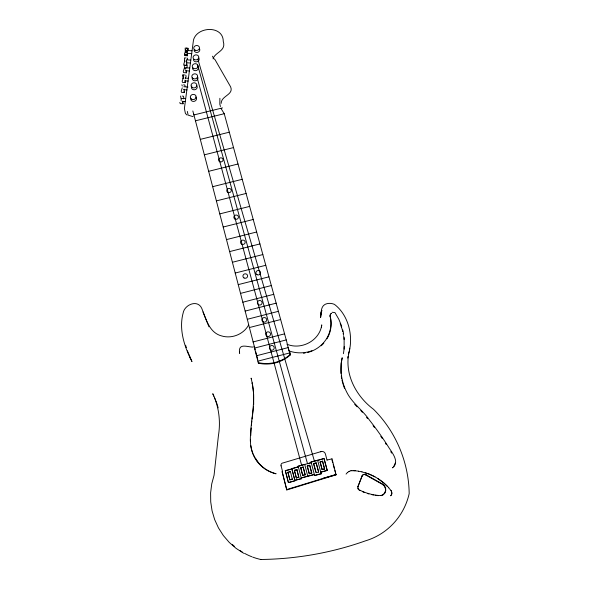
<?xml version="1.0" encoding="UTF-8"?>
<svg xmlns="http://www.w3.org/2000/svg" width="589" height="589" viewBox="0 0 589 589"><rect width="100%" height="100%" fill="white"/><g stroke="black" fill="none" stroke-linecap="round" stroke-linejoin="round"><path stroke-width="0.88" d="M254.021 346.229L258.387 363.177A35.252 34.184 -5 0 0 290.34 354.924L289.287 350.536M287.918 472.474L290.37 471.487L287.918 472.474L289.891 480.028M219.83 104.327L219.881 98.304M291.872 468.851L285.312 470.582L288.389 482.605L294.964 480.867L291.791 468.564L298.351 466.834L292.608 468.608M290.716 479.814L292.365 479.071L289.891 479.718L287.911 472.135M186.853 52.23L187.037 50.639M250.767 435.624L251.194 427.975M298.012 477.576L296.37 478.01L294.382 470.464L296.856 469.47L298.829 477.362L296.856 469.47M250.34 441.279C250.134 421.746 256.348 402.339 252.173 382.894L253.594 393.187M294.89 480.352L301.48 478.614L294.89 480.352L291.791 468.564M185.27 69.259L185.439 67.993M253.572 406.285L252.578 414.892M253.675 404.643L253.631 394.004M349.579 349.94L349.689 348.224M186.389 60.851L186.382 62.287M186.809 61.396L186.411 62.537M296.37 478.01L294.397 470.118M344.123 349.13L344.131 337.578M307.922 463.742L311.25 462.608L298.122 466.326L304.697 464.331L307.804 476.332M251.415 425.199L251.82 421.061M391.795 493.7L391.464 491.057L388.703 487.825M391.95 492.986L391.619 494.333M300.714 467.96L303.21 466.959L305.176 474.852L302.724 475.5L300.714 467.96L303.21 466.959M185.947 55.668L186.021 55.013M186.816 48.18L186.735 48.835L186.566 48.173M321.005 314.033L321.557 310.462L320.563 317.626C321.484 313.311 320.32 306.663 325.246 304.277C328.117 302.952 331.548 303.129 334.419 304.358C348.791 315.189 353.827 337.151 348.504 353.96M252.048 419L252.306 416.946M321.41 327.477L321.749 324.885C319.79 340.575 301.413 350.271 287.086 344.278M321.123 313.355L321.219 312.612M302.724 475.5L300.751 467.607M326.969 338.793A31.114 30.054 5.3 0 0 330.186 316.433L330.326 315.586M347.753 358.068L348.018 356.419M349.144 351.67C344.028 373.831 355.962 396.161 373.514 409.281C395.801 431.354 408.781 462.306 409.178 493.648A67.352 65.011 60.9 0 1 365.401 540.864A305.963 288.36 -5.9 0 1 260.632 559.484M186.433 60.505L186.536 60.004M307.244 466.238L309.77 465.236L311.728 473.122L309.277 473.77L307.244 466.238L309.77 465.236M301.273 477.826L314.43 474.351L314.629 475.581L321.189 473.851L320.733 472.179L327.241 470.493L324.105 458.514L311.058 461.909L311.191 462.88M309.277 473.77L307.311 465.884M213.063 58.863C215.081 51.928 226.426 51.221 223.26 41.37C223.253 25.209 197.087 26.247 193.487 40.045L184.394 108.494L185.417 113.456L186.971 115.01M185.506 49.41L185.874 52.362L185.351 51.795L185.16 48.084L187.972 48.254L188.318 49.572L187.795 51.007M318.649 472.039L316.131 462.814L313.672 463.462L316.183 472.687L318.649 472.039L316.131 462.814M320.85 451.837L320.909 451.63A3.505 3.416 60.4 0 1 325.437 454.038L327.02 460.193M314.629 475.581L311.058 461.909M395.263 463.013L393.82 466.488M320.077 462.159L322.639 461.135L324.591 469.021L322.131 469.669L320.077 462.159L322.639 461.135M324.105 458.514L318.31 460.303M320.688 472.216L327.344 470.236M184.35 68.118L183.26 71.379L183.621 72.638L186.448 72.808L186.205 70.305M182.273 87.842L181.169 91.148L181.537 92.355L184.394 92.532L184.062 89.145M184.438 54.276L185.52 51.052L186.139 50.764L186.934 51.133L187.604 55.749L184.791 55.58L184.438 54.276L187.258 54.446M322.131 469.669L320.18 461.783M321.189 473.851L317.604 460.186M221.184 103.384C221.147 95.661 234.069 94.873 230.593 86.797L214.956 59.541L213.586 58.399L212.467 56.198M183.267 98.886L183.797 97.406L183.437 96.213L182.259 96.044M186.647 68.015L187.169 66.564L186.603 64.304M185.307 78.506L186.095 76.312L185.749 75.061M187.972 48.254L186.934 51.133L186.139 50.764M357.847 486.948A2.974 2.849 60.6 0 1 357.965 486.566L362.102 475.941A2.761 2.651 57.8 0 1 366.181 474.859L382.71 484.173A6.28 5.986 58.1 0 1 378.513 495.459L378.271 495.651A52.892 50.735 48.4 0 1 375.112 495.268M357.965 486.566L362.102 475.941M321.403 311.89L322.014 310.536M331.901 458.912L327.086 460.009M181.324 98.4L181.081 100.586M391.714 494.267L390.963 495.437M187.133 53.282L191.837 53.709M286.791 489.945L282.175 471.833L286.791 489.945L336.076 474.808L331.982 458.721M346.074 474.086L347.436 472.525M248.654 324.973C243.574 334.331 231.779 339.036 221.619 335.929C209.007 332.66 205.995 318.634 201.703 308.268C197.558 299.116 184.497 304.756 183.142 313.002C178.658 329.538 184.423 346.855 191.962 361.558L187.368 350.808M391.435 494.848L390.588 495.813M361.904 476.184A2.754 2.643 57.9 0 1 365.975 475.102L366.181 474.859M378.513 495.459A53.039 50.868 48.3 0 1 360.078 490.32L359.886 490.519A2.974 2.849 60.6 0 1 359.15 490.173M392.907 467.504L392.532 467.85C399.533 462.299 392.981 453.758 389.373 448.391C383.225 438.569 376.548 429.072 369.362 419.972C362.603 410.106 352.274 403.193 346.847 392.377C341.355 381.819 339.551 369.377 342.202 357.744L341.156 363.376L340.95 373.419M381.112 495.68A6.265 5.971 58.2 0 0 382.46 484.386L382.71 484.173M347.377 472.606L349.13 471.355M186.514 62.773L190.637 63.023M349.078 471.436L351.066 470.648M286.769 489.533L336.334 474.314M281.078 465.884L281.056 465.708A2.216 2.179 79 0 1 283.051 462.939L320.909 451.63M311.971 350.72C304.977 353.356 297.202 353.547 290.082 351.28M332.049 312.258L334.935 312.568L338.8 319.209L341.708 326.321M322.249 469.323L324.716 468.675M302.768 475.176L305.235 474.52M309.343 473.438L311.809 472.79M296.392 477.694L298.866 477.046M301.244 478.062L314.364 474.601M314.695 475.338L321.277 473.6M288.389 482.605L294.979 480.639M323.626 478.091L336.076 474.808M311.817 461.975L317.53 460.473M282.138 471.671L282.58 471.553L281.056 465.708M285.319 470.832L291.047 469.323M316.035 463.182L313.591 463.823L315.859 472.187M294.382 470.464L296.834 469.816M252.968 341.973L284.575 333.845M254.507 348.084L286.239 339.919M256.502 355.749L288.411 347.525M257.916 361.145L289.935 352.877M240.533 293.388L271.338 285.54M242.837 302.209L273.738 294.323M245.157 311.088L276.167 303.166M247.299 319.29L278.398 311.323M249.397 327.55L280.651 319.54M232.405 262.274L262.841 254.566M235.217 273.038L265.779 265.286M238.243 284.627L268.945 276.823M223.202 227.03L253.226 219.476M226.485 239.605L256.657 231.992M229.622 251.591L259.933 243.934M212.666 186.691L242.219 179.314M216.377 200.893L246.099 193.457M219.771 213.895L249.64 206.4M204.346 154.826L233.524 147.581M208.653 171.318L238.022 164.007M222.517 107.905L193.884 114.951L193.435 113.434M192.839 110.96L195.46 120.804L224.24 113.714L287.064 342.938M200.312 139.365L229.305 132.194M253.049 347.09C247.24 347.112 237.772 342.43 239.627 353.363L239.428 351.942M351.015 470.736L355.196 470.758M185.13 80.075L185.373 82.6L182.531 82.423L182.17 81.194L183.267 77.91L183.098 78.617L182.899 74.891L184.578 74.936M183.989 65.114L185.653 65.18M186.153 57.98L184.49 57.899L184.688 61.617L184.858 60.888L183.768 64.135L184.121 65.416L185.285 65.519M187.155 50.507L191.985 50.787M184.615 54.932L185.321 54.976M186.654 59.85L190.777 60.1M185.557 67.801L189.695 68.052M185.439 70.732L189.57 70.982M185.086 78.087L188.406 78.293M184.968 80.848L188.281 81.054M183.783 86.752L187.95 87.017M183.68 89.69L187.015 89.903M182.222 98.392L185.572 98.606M182.097 101.367L185.439 101.58M182.818 101.22L183.061 103.782L180.197 103.598L179.822 102.427M358.613 471.171L353.076 470.53M183.591 84.838L184.762 84.978L185.123 86.2M188.959 115.4L193.089 116.644M358.546 471.259L361.999 471.826M361.933 471.907L368.633 473.843L374.979 476.781M365.276 472.805C374.258 475.603 382.533 480.698 388.792 487.758M365.975 475.102L382.46 484.386M243.721 553.285L236.108 548.381L229.268 542.425L223.334 535.526L218.438 527.862L214.661 519.579L212.077 510.854L210.722 501.88L210.612 492.831L211.738 483.893L214.072 475.242L218.416 435.705C220.529 423.101 219.292 409.944 214.639 398.031M377.924 478.658L383.601 482.862L387.466 486.536M357.155 406.83L354.696 404.326M360.792 410.452L362.375 412.3M366.527 417.306L367.551 418.58M373.08 425.67L374.56 427.636M380.803 436.331L382.202 438.385M391.008 490.563L391.81 492.389M385.42 443.208L386.332 444.599M220.919 108.295L224.24 113.714M390.757 451.66L391.633 453.081M189.386 356.293L190.512 358.576M213.917 396.228L212.776 393.724L215.758 400.476M202.969 311.92L208.985 326.807M340.206 323.545L341.532 327.138M216.016 401.205L217.047 404.128M343.078 384.234L344.484 388.284M180.565 96.029L181.117 98.753M182.7 102.604L183.061 103.782M184.033 91.332L184.394 92.532M181.905 84.801L182.273 86.023M288.315 348.474L289.052 350.992M197.963 59.452L314.408 461.091M182.899 74.891L183.444 77.645M185.638 345.25L186.33 347.643M185.02 81.37L185.373 82.6M331.997 460.149L332.719 462.74M333.197 464.463L334.397 468.77M334.876 470.493L335.597 473.077M186.102 71.549L186.448 72.808M217.304 404.857L218.136 407.86M324.244 459.641L327.013 469.654M197.72 65.158L307.487 463.668M322.522 461.511L324.591 469.021M289.501 351.861L290.34 354.924M287.071 343.52L289.258 351.493M309.696 465.597L311.728 473.122M197.241 77.954L301.62 465.207M303.166 467.313L305.176 474.852M298.144 466.054L301.45 478.842M185.52 51.052L185.874 52.362M187.317 58.068L187.663 59.364M290.37 471.487L292.358 479.38M195.46 120.804L248.403 323.53M248.514 324.149L255.228 349.866M255.692 351.633L257.776 359.614M285.312 470.582L288.382 482.376M342.01 380.104L342.798 383.424M187.324 111.417L188.208 115.311M252.306 383.535L251.128 378.153L251.267 378.801M342.783 330.009L343.593 333.772M220.072 104.813L220.382 106.58M258.387 363.177L258.306 362.647A35.34 34.265 -5.1 0 0 290.34 354.379M341.289 375.937L341.62 378.447M184.342 66.395L184.615 68.633M187.361 53.275L187.604 55.749M186.617 62.257L186.949 65.585M261.096 559.55A63.391 61.499 85 0 1 252.6 557.054M251.775 556.738A63.391 61.499 85 0 1 244.538 553.336M242.234 551.996A63.391 61.499 85 0 1 239.981 550.553M234.312 546.246A63.391 61.499 85 0 1 232.309 544.464M360.078 490.32A2.982 2.857 60.5 0 1 358.149 486.352M344.212 346.604A55.197 53.754 3.8 0 1 343.387 353.694M341.245 326.49A55.197 53.754 3.8 0 1 342.769 331.592M343.159 333.33A55.197 53.754 3.8 0 1 343.497 335.075M343.645 335.951A55.197 53.754 3.8 0 1 344.072 339.485M250.553 439.32A32.91 32.528 73.9 0 0 276.101 473.777A33.632 33.249 73 0 1 265.867 469.315M265.197 468.866A33.632 33.249 73 0 1 253.218 454.126M252.917 453.39A33.632 33.249 73 0 1 250.877 445.674M250.553 441.698A33.632 33.249 73 0 1 250.553 440.108M311.198 351.353A31.585 30.503 5 0 0 330.186 316.433A3.004 2.871 12.3 0 1 330.554 314.209M330.922 313.76A3.004 2.871 12.3 0 1 331.379 313.392M330.186 316.433A3.033 2.908 12.4 0 1 330.598 314.246M330.966 313.804A3.033 2.908 12.4 0 1 331.416 313.444M323.781 343.159A31.114 30.054 5.3 0 1 321.219 345.736M310.455 351.626A31.585 30.503 5 0 1 307.406 352.546M305.065 353.032A31.585 30.503 5 0 1 303.49 353.26M257.805 461.666A6.928 6.818 -88.9 0 1 255.854 458.794M195.739 96.971A2.923 2.577 -10.5 0 1 195.938 100.285A2.923 2.577 -10.5 0 1 192.294 101.183A2.923 2.577 -10.5 0 1 190.829 98.179M196.439 85.39A2.908 2.555 -10.2 0 1 196.476 88.851A2.908 2.555 -10.2 0 1 192.581 89.344A2.908 2.555 -10.2 0 1 191.867 85.965M197.639 76.982A2.893 2.533 -10 0 1 195.371 80.803A2.893 2.533 -10 0 1 192.331 77.652M197.602 66.336A2.886 2.511 -9.8 0 1 197.801 69.561A2.886 2.511 -9.8 0 1 194.193 70.444A2.886 2.511 -9.8 0 1 192.75 67.514M198.832 58.053A2.871 2.496 -9.6 0 1 196.954 61.757A2.871 2.496 -9.6 0 1 193.442 59.371M199.48 48.703A2.864 2.474 -9.4 0 1 197.617 52.369A2.864 2.474 -9.4 0 1 194.112 50.006M373.544 495.003A52.892 50.735 48.4 0 1 371.976 494.694M368.876 493.928A52.892 50.735 48.4 0 1 367.337 493.472M364.311 492.426A52.892 50.735 48.4 0 1 362.817 491.837M358.539 489.636A2.974 2.849 60.6 0 1 357.825 488.163M270.572 349.925A2.43 2.371 -3 0 0 274.231 347.878A2.43 2.371 -3 0 0 270.594 345.809A2.43 2.371 -3 0 0 270.572 349.925M263.084 321.888A2.4 2.319 -5.6 0 0 266.707 319.879A2.4 2.319 -5.6 0 0 263.121 317.861A2.4 2.319 -5.6 0 0 263.084 321.888M257.032 274.688A2.363 2.238 -6.3 0 0 260.588 272.744A2.363 2.238 -6.3 0 0 257.069 270.807A2.363 2.238 -6.3 0 0 257.032 274.688M244.06 277.986A2.363 2.246 -8.9 0 0 247.63 276.035A2.363 2.246 -8.9 0 0 244.126 274.099A2.363 2.246 -8.9 0 0 244.06 277.986M241.667 244.17A2.334 2.187 -8.3 0 0 245.193 242.27A2.334 2.187 -8.3 0 0 241.733 240.386A2.334 2.187 -8.3 0 0 241.667 244.17M227.847 192.382A2.282 2.098 -9 0 0 231.308 190.541A2.282 2.098 -9 0 0 227.936 188.745A2.282 2.098 -9 0 0 227.847 192.382M219.66 161.666A2.253 2.047 -9.3 0 0 223.076 159.869A2.253 2.047 -9.3 0 0 219.749 158.117A2.253 2.047 -9.3 0 0 219.66 161.666M234.959 219.042A2.304 2.142 -8.7 0 0 238.457 217.172A2.304 2.142 -8.7 0 0 235.033 215.324A2.304 2.142 -8.7 0 0 234.959 219.042M266.913 336.209A2.415 2.349 -4.5 0 0 270.55 334.184A2.415 2.349 -4.5 0 0 266.942 332.137A2.415 2.349 -4.5 0 0 266.913 336.209M258.512 304.763A2.385 2.29 -6.5 0 0 262.112 302.775A2.385 2.29 -6.5 0 0 258.556 300.788A2.385 2.29 -6.5 0 0 258.512 304.763M191.683 99.254A2.93 2.584 -10.5 0 0 196.152 96.957A2.93 2.584 -10.5 0 0 191.859 94.755A2.93 2.584 -10.5 0 0 191.683 99.254M192.404 87.599A2.916 2.562 -10.2 0 0 196.851 85.324A2.916 2.562 -10.2 0 0 192.574 83.137A2.916 2.562 -10.2 0 0 192.404 87.599M193.192 78.609A2.908 2.54 -10 0 0 197.617 76.349A2.908 2.54 -10 0 0 193.354 74.185A2.908 2.54 -10 0 0 193.192 78.609M193.604 68.42A2.893 2.525 -9.8 0 0 198.014 66.174A2.893 2.525 -9.8 0 0 193.774 64.032A2.893 2.525 -9.8 0 0 193.604 68.42M194.422 59.577A2.886 2.503 -9.6 0 0 198.81 57.347A2.886 2.503 -9.6 0 0 194.584 55.219A2.886 2.503 -9.6 0 0 194.422 59.577M195.092 50.168A2.871 2.481 -9.4 0 0 199.472 47.952A2.871 2.481 -9.4 0 0 195.253 45.846A2.871 2.481 -9.4 0 0 195.092 50.168"/></g></svg>
